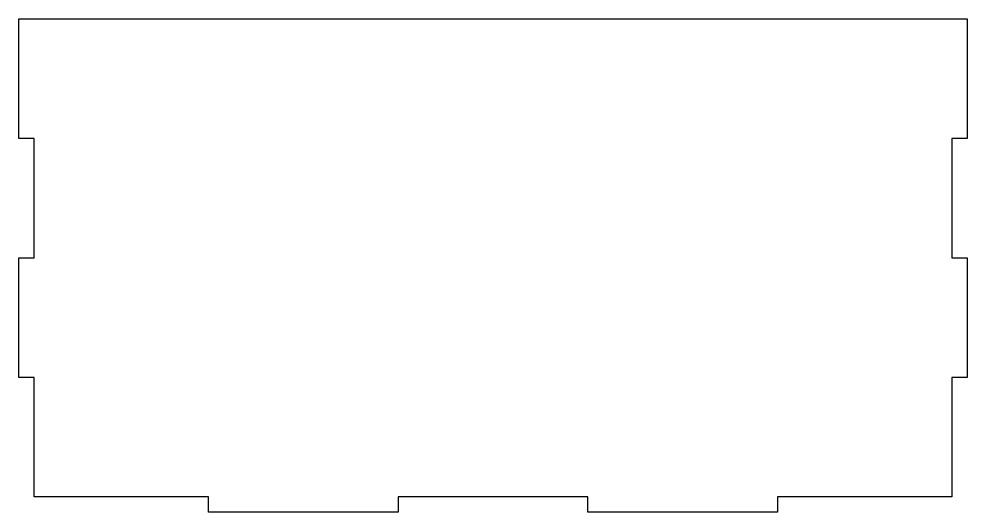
# Model space of a CAD drawing. Header units: millimetres. Extents: x -125 to 125, y 0 to 130.
import ezdxf

# ---------------------------------------------------------------- set-up
doc = ezdxf.new("R2010")
doc.units = ezdxf.units.MM
doc.layers.get('0').update_dxf_attribs({"linetype": 'CONTINUOUS'})

msp = doc.modelspace()

# ---------------------------------------------------------------- linework, layer by layer
msp.add_lwpolyline([(125, 130), (125, 98.5), (121, 98.5), (121, 67), (125, 67), (125, 35.5), (121, 35.5), (121, 4), (75, 4), (75, 0), (25, 0), (25, 4), (-25, 4), (-25, 0), (-75, 0), (-75, 4), (-121, 4), (-121, 35.5), (-125, 35.5), (-125, 67), (-121, 67), (-121, 98.5), (-125, 98.5), (-125, 130)], close=True)

doc.saveas('drawing.dxf')
